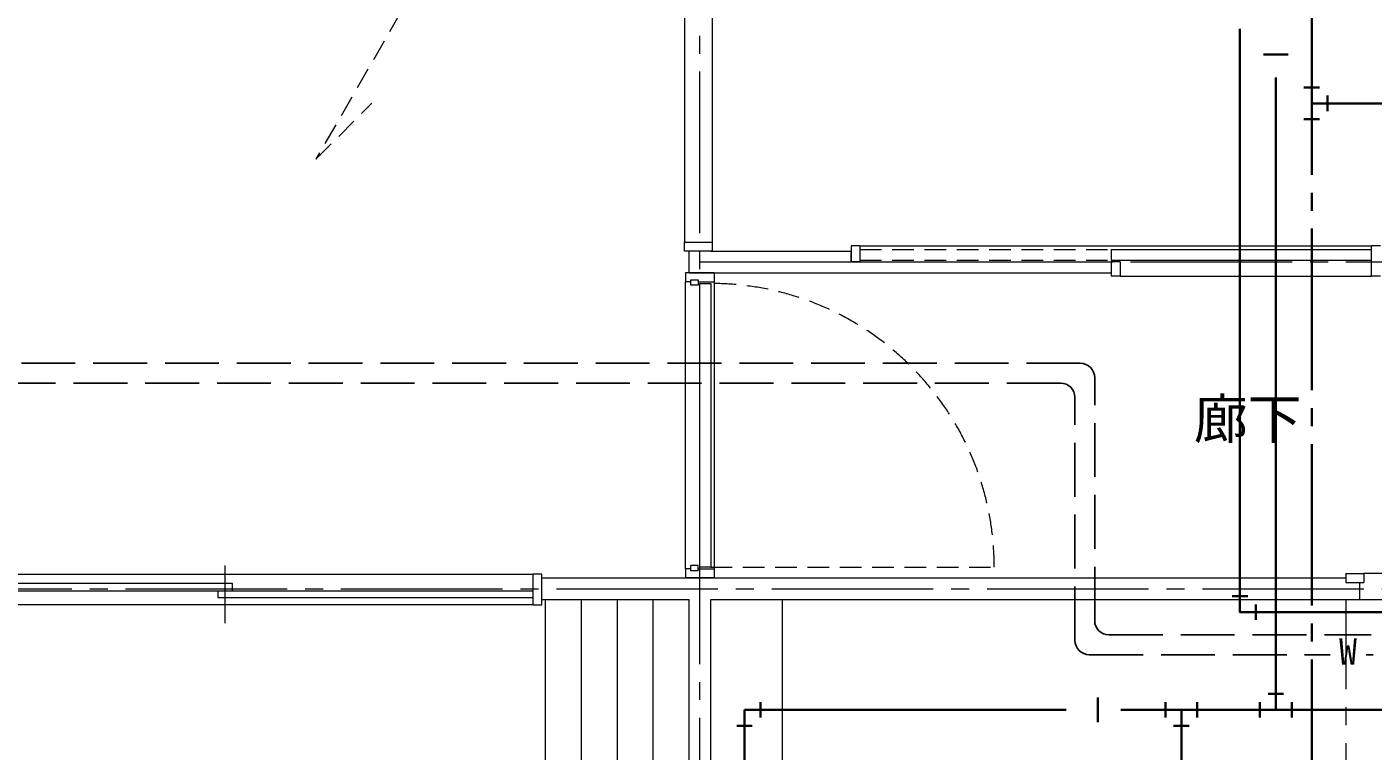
# Model space of a CAD drawing. Units: millimetres at full size, sheet at 1:50; details may follow other scales. Extents: x -9674 to 9699, y -6794 to 6791.
# Drawn here: x -2892 to 858, y -97 to 1920 of the extents above; entities that cross this region are included whole.
import ezdxf
from ezdxf.enums import TextEntityAlignment as Align

# ---------------------------------------------------------------- set-up
doc = ezdxf.new("R2010")
doc.units = ezdxf.units.MM
doc.header["$LTSCALE"] = 50
for name, pattern in [('CHAIN1', [8, 5, -1, 1, -1]), ('CHAIN2', [12, 9, -1, 1, -1]), ('DASHED1', [1.8, 1.2, -0.6]), ('DASHED3', [4, 3, -1])]:
    doc.linetypes.add(name, pattern=pattern)
for name, color, linetype, lineweight in [('1-0_芯', 134, 'CHAIN2', 9), ('1-2_間仕切', 134, 'Continuous', 9), ('1-3_建具', 134, 'Continuous', 9), ('1-4_仕上げ', 134, 'Continuous', 9), ('1-5_設備', 134, 'Continuous', 9), ('1-D_記号', 134, 'CHAIN1', 9), ('2-2', 5, 'DASHED3', 25), ('2-3_建具', 4, 'Continuous', 35), ('2-9_金物', 1, 'CHAIN2', 35), ('2-A_文字', 6, 'Continuous', 35), ('2-C', 2, 'DASHED1', 25)]:
    doc.layers.add(name, color=color, linetype=linetype, lineweight=lineweight)
doc.layers.add('1-A_文字', color=134, linetype='Continuous')
doc.styles.add('ＭＳ ゴシック', font='')
doc.styles.get('ＭＳ ゴシック').set_extended_font_data('MS Gothic')

msp = doc.modelspace()

# ---------------------------------------------------------------- linework, layer by layer
at = {"layer": '1-0_芯'}
for p, q in [((-1017.5, -3454.44), (-1017.5, 4765.56)), ((-1017.5, 1265.56), (2562.5, 1265.56)), ((-8617.5, 355.56), (2962.5, 355.56))]:
    msp.add_line(p, q, dxfattribs=at)
at = {"layer": '1-2_間仕切'}
for p, q in [((-1047.5, 1235.56), (-1047.5, 1295.56)), ((-987.5, 1295.56), (-596.5, 1295.56)), ((-571.5, 1265.56), (128.5, 1265.56)), ((-1047.5, 1235.56), (128.5, 1235.56)), ((-1457.5, 385.56), (782.5, 385.56)), ((820, 373.06), (820, 325.56)), ((-1457.5, 325.56), (-1047.5, 325.56)), ((-1047.5, -2329.44), (-1047.5, 325.56)), ((-987.5, 325.56), (820, 325.56)), ((-987.5, -964.44), (-987.5, 325.56))]:
    msp.add_line(p, q, dxfattribs=at)
at = {"layer": '1-3_建具'}
for p, q in [((-1060, 2720.56), (-1060, 1320.56)), ((-982, 1320.56), (-982, 2720.56)), ((-1060, 1320.56), (-982, 1320.56)), ((-1060, 1295.56), (-1060, 1320.56)), ((-982, 1295.56), (-982, 1320.56)), ((-982, 1295.56), (-1060, 1295.56)), ((-571.5, 1310.56), (-596.5, 1310.56)), ((-571.5, 1310.56), (-571.5, 1265.56)), ((-571.5, 1310.56), (853.5, 1310.56)), ((128.5, 1300.56), (128.5, 1270.56)), ((128.5, 1300.56), (853.5, 1300.56)), ((878.5, 1310.56), (853.5, 1310.56)), ((853.5, 1270.56), (853.5, 1310.56)), ((853.5, 1270.56), (853.5, 1300.56)), ((853.5, 1270.56), (853.5, 1300.56)), ((853.5, 1225.56), (853.5, 1290.56)), ((128.5, 1270.56), (853.5, 1270.56)), ((128.5, 1265.56), (128.5, 1225.56)), ((153.5, 1265.56), (128.5, 1265.56)), ((-977.5, 1235.56), (-1057.5, 1235.56)), ((-1057.5, 1235.56), (-1057.5, 1210.56)), ((-1042.5, 1210.56), (-1057.5, 1210.56)), ((-1057.5, 410.56), (-1057.5, 1210.56)), ((-1042.5, 1200.56), (-1042.5, 1215.56)), ((-1042.5, 1215.56), (-1022.5, 1215.56)), ((-1022.5, 1200.56), (-1042.5, 1200.56)), ((-1022.5, 1215.56), (-1022.5, 1200.56)), ((-1017.5, 1205.56), (-987.5, 1205.56)), ((-1017.5, 415.56), (-1017.5, 1205.56)), ((-987.5, 1205.56), (-987.5, 415.56)), ((-977.5, 1235.56), (-977.5, 1210.56)), ((153.5, 1225.56), (128.5, 1225.56)), ((878.5, 1225.56), (853.5, 1225.56)), ((-2340, 259.73), (-2340, 419.73)), ((-1022.5, 420.56), (-1042.5, 420.56)), ((-1042.5, 405.56), (-1042.5, 420.56)), ((-1022.5, 405.56), (-1022.5, 420.56)), ((-987.5, 415.56), (-1017.5, 415.56)), ((-3197.5, 395.56), (-1482.5, 395.56)), ((-1482.5, 310.56), (-1482.5, 395.56)), ((-1457.5, 395.56), (-1482.5, 395.56)), ((-1457.5, 310.56), (-1457.5, 395.56)), ((-1057.5, 410.56), (-1057.5, 385.56)), ((-1042.5, 410.56), (-1057.5, 410.56)), ((-1022.5, 405.56), (-1042.5, 405.56)), ((-1022.5, 410.56), (-977.5, 410.56)), ((782.5, 398.06), (832.5, 398.06)), ((782.5, 398.06), (782.5, 373.06)), ((1582.5, 398.06), (832.5, 398.06)), ((832.5, 398.06), (832.5, 373.06)), ((-2320, 369.73), (-3197.5, 369.73)), ((-3197.5, 349.73), (-2320, 349.73)), ((-2360, 329.73), (-2360, 349.73)), ((-2360, 349.73), (-1482.5, 349.73)), ((-2320, 349.73), (-2320, 369.73)), ((782.5, 373.06), (832.5, 373.06)), ((-1482.5, 310.56), (-3197.5, 310.56)), ((-1482.5, 329.73), (-2360, 329.73)), ((-1482.5, 310.56), (-1457.5, 310.56)), ((820, 325.56), (1595, 325.56))]:
    msp.add_line(p, q, dxfattribs=at)
at = {"layer": '1-3_建具', "linetype": 'DASHED1'}
for p, q in [((-571.5, 1300.56), (128.5, 1300.56)), ((-571.5, 1270.56), (128.5, 1270.56)), ((-987.5, 415.56), (-197.5, 415.56))]:
    msp.add_line(p, q, dxfattribs=at)
at = {"layer": '1-3_建具'}
for points in [[(-571.5, 1310.56), (-571.5, 1265.56), (-596.5, 1265.56)], [(-596.5, 1310.56), (-596.5, 1265.56), (-596.5, 1290.56)], [(153.5, 1265.56), (153.5, 1225.56), (853.5, 1225.56)], [(-1022.5, 1210.56), (-977.5, 1210.56), (-977.5, 410.56)], [(-977.5, 410.56), (-977.5, 385.56), (-1057.5, 385.56)]]:
    msp.add_lwpolyline(points, dxfattribs=at)
at = {"layer": '1-3_建具', "linetype": 'DASHED1'}
msp.add_arc((-987.5, 415.56), 790, 0, 90, dxfattribs=at)
at = {"layer": '1-4_仕上げ'}
for p, q in [((-1447.5, -1399.44), (-1447.5, 325.56)), ((-1347.5, -1399.44), (-1347.5, 325.56)), ((-1247.5, -1399.44), (-1247.5, 325.56)), ((-1147.5, -1399.44), (-1147.5, 325.56))]:
    msp.add_line(p, q, dxfattribs=at)
at = {"layer": '1-5_設備'}
msp.add_line((-787.5, -964.44), (-787.5, 325.56), dxfattribs=at)
at = {"layer": '1-D_記号'}
msp.add_line((782.5, 325.56), (782.5, -964.44), dxfattribs=at)
at = {"layer": '2-2'}
for p, q in [((42.34, 983.2), (-3454.41, 983.2)), ((82.34, 266.72), (82.34, 943.2)), ((-12.61, 928.25), (-3568.76, 928.25)), ((27.39, 211.77), (27.39, 888.25)), ((122.34, 226.72), (852.67, 226.72)), ((67.39, 171.77), (738.31, 171.77)), ((1858.14, 171.77), (838.31, 171.77))]:
    msp.add_line(p, q, dxfattribs=at)
at = {"layer": '2-2', "linetype": 'Continuous'}
for centre, start, end in [((42.34, 943.2), 0, 90), ((-12.61, 888.25), 0, 90), ((122.34, 266.72), 180, 270), ((67.39, 211.77), 180, 270)]:
    msp.add_arc(centre, 40, start, end, dxfattribs=at)
at = {"layer": '2-3_建具'}
for p, q in [((508.7, 334.35), (465.5, 334.35)), ((531.4, 311.65), (531.4, 268.45))]:
    msp.add_line(p, q, dxfattribs=at)
msp.add_lwpolyline([(487.1, 1914.64), (487.1, 290.05), (1532.8, 290.05), (1532.8, -470.87)], dxfattribs=at)
at = {"layer": '2-9_金物'}
for p, q in [((687.1, 3158.38), (687.1, -503.03)), ((665.5, 1751.45), (708.7, 1751.45)), ((731.4, 1728.76), (731.4, 1685.56)), ((2257.09, 1707.16), (687.1, 1707.16)), ((665.5, 1662.86), (708.7, 1662.86))]:
    msp.add_line(p, q, dxfattribs=at)
at = {"layer": '2-A_文字'}
for p, q in [((621.52, 1843.65), (552.69, 1843.65)), ((587.1, 1779.14), (587.1, 18.04)), ((-849.04, 39.64), (-849.04, -3.56)), ((91.03, 52.45), (91.03, -16.38)), ((279.69, 39.64), (279.69, -3.56)), ((368.28, 39.64), (368.28, -3.56)), ((542.81, -3.56), (542.81, 39.64)), ((565.5, 62.33), (608.7, 62.33)), ((631.4, -3.56), (631.4, 39.64)), ((-893.33, -191.02), (-893.33, 18.04)), ((3.12, 18.04), (-893.33, 18.04)), ((1160.08, 18.04), (155.53, 18.04)), ((323.98, -1503.29), (323.98, 18.04)), ((-914.93, -26.26), (-871.73, -26.26)), ((345.58, -26.26), (302.38, -26.26))]:
    msp.add_line(p, q, dxfattribs=at)
at = {"layer": '2-C', "color": 7, "lineweight": 9}
for p, q in [((-1177.29, 3127.89), (-2087.33, 1551.65)), ((-2087.33, 1551.65), (-1931.57, 1707.41))]:
    msp.add_line(p, q, dxfattribs=at)

# ---------------------------------------------------------------- texts
at = {"layer": '1-A_文字', "style": 'ＭＳ ゴシック'}
msp.add_text('廊下', height=110, dxfattribs=at).set_placement((358.82, 740.43), align=Align.BOTTOM_LEFT)
at = {"layer": '2-2', "color": 7, "style": 'ＭＳ ゴシック'}
msp.add_text('W', height=73.31, dxfattribs=at).set_placement((763.31, 121.77), align=Align.BOTTOM_LEFT)

doc.saveas('drawing.dxf')
